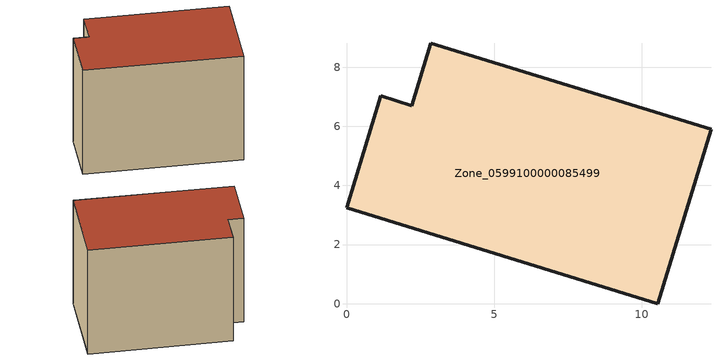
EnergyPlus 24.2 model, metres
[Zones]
Zone_0599100000085499
 floor ground (C_G): 10.54,0 0,3.24 1.16,7.03 2.21,6.7 2.85,8.81 12.34,5.91 z0
 wall outside (C_F): 2.85,8.81 2.21,6.7 1.16,7.03 0,3.24 10.54,0 12.34,5.91 2.85,8.81 z0:8.39
 roof outside (C_R): 10.54,0 12.34,5.91 2.85,8.81 2.21,6.7 1.16,7.03 0,3.24 z8.39
[BUILDING]
Pand.0599100000085499: North Axis=0; Terrain=City; Loads Convergence Tolerance Value=0.04; Temperature Convergence Tolerance Value=0.4; Solar Distribution=FullExterior; Maximum Number of Warmup Days=25; Minimum Number of Warmup Days=1
[Site:Location]
Rotterdam.The.Hague.AP_ZH_NLD Design_Conditions: Latitude=51.96; Longitude=4.45; Time Zone=1; Elevation=-4.5
[SITE:GROUNDTEMPERATURE:BUILDINGSURFACE]
18, 18, 18, 18, 18, 18, 18, 18, 18, 18, 18, 18
[MATERIAL] Thermal Absorptance=0.9; Solar Absorptance=0.7; Visible Absorptance=0.7
Name | Roughness | Thickness | Conductivity | Density | Specific Heat
G.TC.1946 | MediumSmooth | 0.15 | 1 | 540 | 1210
F.TC.1946 | Rough | 0.3 | 0.857143 | 1920 | 840
R.TC.1946 | MediumRough | 0.2 | 0.909091 | 1500 | 1000
[CONSTRUCTION]
C_G: G.TC.1946
C_F: F.TC.1946
C_R: R.TC.1946
[ZONE]
Zone_0599100000085499: Type=1; Multiplier=1; Ceiling Height=Autocalculate; Volume=Autocalculate; Floor Area=autocalculate; Part of Total Floor Area=Yes
[ZONEINFILTRATION:DESIGNFLOWRATE]
Infil_Zone_0599100000085499: Zone or ZoneList or Space or SpaceList=Zone_0599100000085499; Schedule=AlwaysOn; Design Flow Rate Calculation Method=Flow/Area; Flow Rate per Floor Area=0.003; Constant Term Coefficient=1; Temperature Term Coefficient=0; Velocity Term Coefficient=0; Velocity Squared Term Coefficient=0
[HVACTEMPLATE:ZONE:IDEALLOADSAIRSYSTEM]
Zone_0599100000085499: Maximum Heating Supply Air Temperature=50; Minimum Cooling Supply Air Temperature=13; Maximum Heating Supply Air Humidity Ratio=0.0156; Minimum Cooling Supply Air Humidity Ratio=0.0077; Heating Limit=NoLimit; Cooling Limit=NoLimit; Dehumidification Control Type=ConstantSensibleHeatRatio; Cooling Sensible Heat Ratio=0.7; Dehumidification Setpoint=60; Humidification Control Type=None; Humidification Setpoint=30; Outdoor Air Method=None; Outdoor Air Flow Rate per Person=0.00944; Outdoor Air Flow Rate per Zone Floor Area=0; Outdoor Air Flow Rate per Zone=0; Demand Controlled Ventilation Type=None; Outdoor Air Economizer Type=NoEconomizer; Heat Recovery Type=None; Sensible Heat Recovery Effectiveness=0.7; Latent Heat Recovery Effectiveness=0.65
[ZONECONTROL:THERMOSTAT]
ThermostatControl_Zone_0599100000085499: Zone or ZoneList=Zone_0599100000085499; Control Type Schedule=DualSetpointControlType; Control 1=Thermostat_Zone_0599100000085499; Temperature Difference Between Cutout And Setpoint=0
[THERMOSTATSETPOINT:DUALSETPOINT]
Thermostat_Zone_0599100000085499: Heating Setpoint Temperature Schedule=HeatingSetpoint_Zone_0599100000085499; Cooling Setpoint Temperature Schedule=CoolingSetpoint_Zone_0599100000085499
[SCHEDULE:COMPACT]
HeatingSetpoint_Zone_0599100000085499: Through: 12/31, For: AllDays, Until: 24:00, 21
CoolingSetpoint_Zone_0599100000085499: Through: 12/31, For: AllDays, Until: 24:00, 24
DualSetpointControlType: Through: 12/31, For: AllDays, Until: 24:00, 4
AlwaysOn: Through: 12/31, For: AllDays, Until: 24:00, 1
